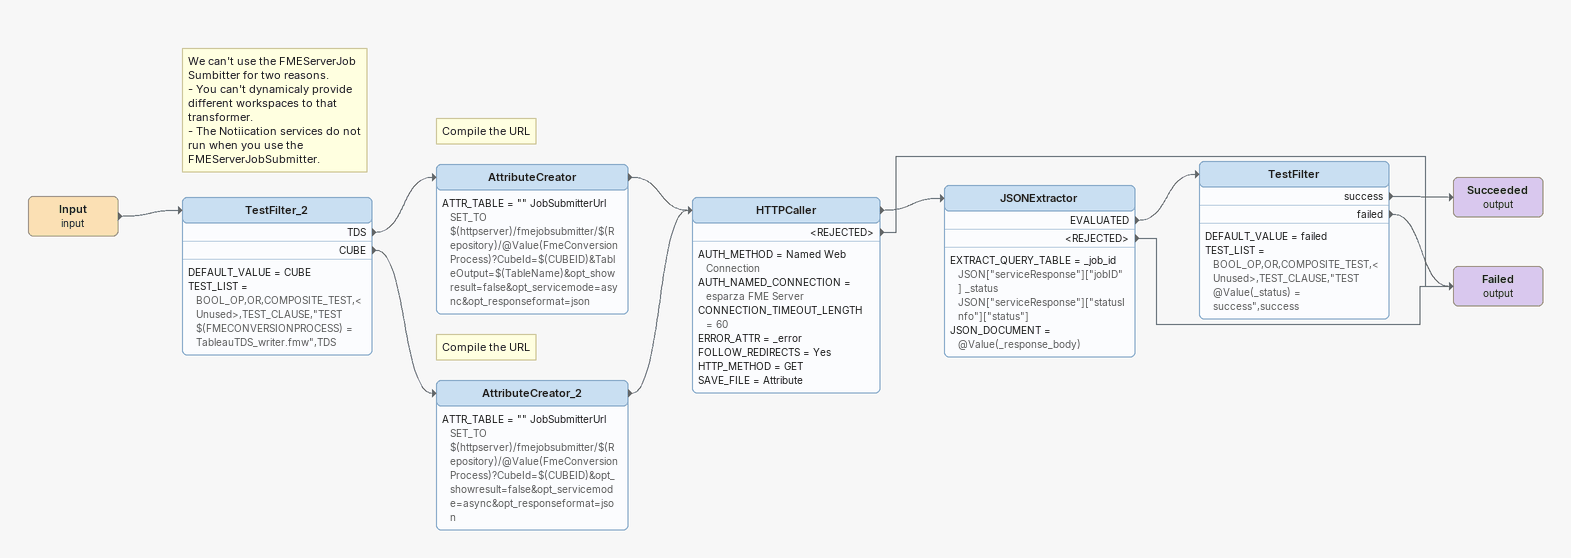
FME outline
Input (input)
    -> TestFilter_2
Note: We can't use the FMEServerJob Sumbitter for two reasons. / - You can't dynamicaly provide different workspaces to that transformer. / - The Notiication services do not run when you use the FMEServerJobSubmitter.
TestFilter_2
    DEFAULT_VALUE = CUBE
    TEST_LIST = BOOL_OP,OR,COMPOSITE_TEST,<Unused>,TEST_CLAUSE,"TEST $(FMECONVERSIONPROCESS) = TableauTDS_writer.fmw",TDS
    TDS -> AttributeCreator
    CUBE -> AttributeCreator_2
Note: Compile the URL
AttributeCreator
    ATTR_TABLE = "" JobSubmitterUrl SET_TO $(httpserver)/fmejobsubmitter/$(Repository)/@Value(FmeConversionProcess)?CubeId=$(CUBEID)&TableOutput=$(TableName)&opt_showresult=false&opt_servicemode=async&opt_responseformat=json
    -> HTTPCaller
Note: Compile the URL
AttributeCreator_2
    ATTR_TABLE = "" JobSubmitterUrl SET_TO $(httpserver)/fmejobsubmitter/$(Repository)/@Value(FmeConversionProcess)?CubeId=$(CUBEID)&opt_showresult=false&opt_servicemode=async&opt_responseformat=json
    -> HTTPCaller
HTTPCaller
    AUTH_METHOD = Named Web Connection
    AUTH_NAMED_CONNECTION = esparza FME Server
    CONNECTION_TIMEOUT_LENGTH = 60
    ERROR_ATTR = _error
    FOLLOW_REDIRECTS = Yes
    HTTP_METHOD = GET
    SAVE_FILE = Attribute
    -> JSONExtractor
    <REJECTED> -> Failed (output)
JSONExtractor
    EXTRACT_QUERY_TABLE = _job_id JSON["serviceResponse"]["jobID"] _status JSON["serviceResponse"]["statusInfo"]["status"]
    JSON_DOCUMENT = @Value(_response_body)
    EVALUATED -> TestFilter
    <REJECTED> -> Failed (output)
TestFilter
    DEFAULT_VALUE = failed
    TEST_LIST = BOOL_OP,OR,COMPOSITE_TEST,<Unused>,TEST_CLAUSE,"TEST @Value(_status) = success",success
    success -> Succeeded (output)
    failed -> Failed (output)
Succeeded (output)
Failed (output)
